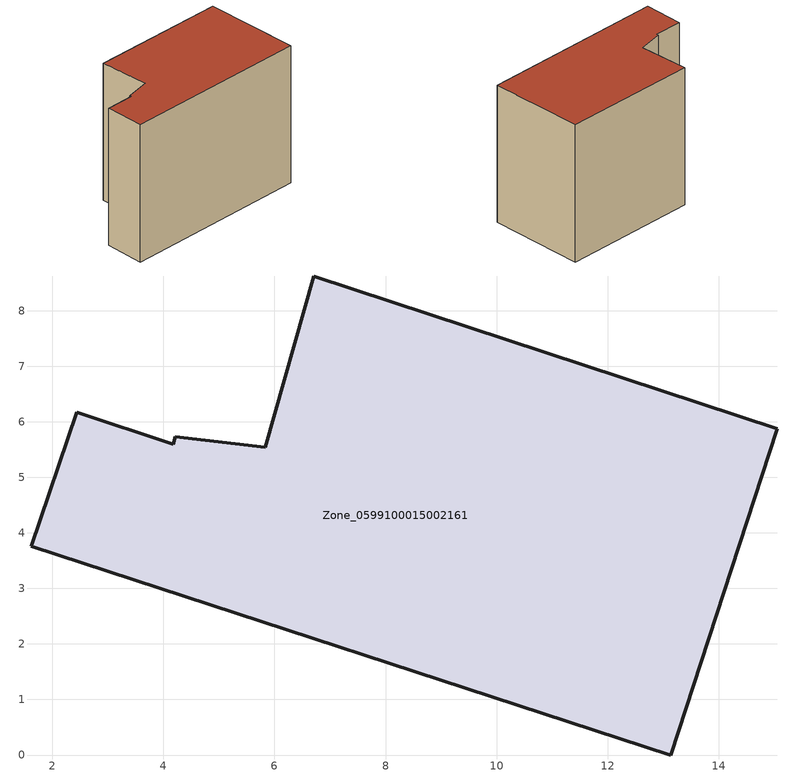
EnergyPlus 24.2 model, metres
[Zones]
Zone_0599100015002161
 floor ground (C_G): 5.83,5.54 6.71,8.62 15.05,5.87 13.13,0 1.62,3.76 2.44,6.17 4.17,5.6 4.21,5.73 z0.83
 wall outside (C_F): 1.62,3.76 13.13,0 15.05,5.87 6.71,8.62 5.83,5.54 4.21,5.73 4.17,5.6 2.44,6.17 1.62,3.76 z0.83:9.9
 roof outside (C_R): 5.83,5.54 4.21,5.73 4.17,5.6 2.44,6.17 1.62,3.76 13.13,0 15.05,5.87 6.71,8.62 z9.9
[BUILDING]
Pand.0599100015002161: North Axis=0; Terrain=City; Loads Convergence Tolerance Value=0.04; Temperature Convergence Tolerance Value=0.4; Solar Distribution=FullExterior; Maximum Number of Warmup Days=25; Minimum Number of Warmup Days=1
[Site:Location]
Rotterdam.The.Hague.AP_ZH_NLD Design_Conditions: Latitude=51.96; Longitude=4.45; Time Zone=1; Elevation=-4.5
[SITE:GROUNDTEMPERATURE:BUILDINGSURFACE]
18, 18, 18, 18, 18, 18, 18, 18, 18, 18, 18, 18
[MATERIAL] Thermal Absorptance=0.9; Solar Absorptance=0.7; Visible Absorptance=0.7
Name | Roughness | Thickness | Conductivity | Density | Specific Heat
G.TI.1965-1974 | MediumSmooth | 0.15 | 0.882353 | 540 | 1210
F.TI.1965-1974 | Rough | 0.3 | 0.697674 | 1920 | 840
R.TI.1965-1974 | MediumRough | 0.2 | 0.232558 | 1500 | 1000
[CONSTRUCTION]
C_G: G.TI.1965-1974
C_F: F.TI.1965-1974
C_R: R.TI.1965-1974
[ZONE]
Zone_0599100015002161: Type=1; Multiplier=1; Ceiling Height=Autocalculate; Volume=Autocalculate; Floor Area=autocalculate; Part of Total Floor Area=Yes
[ZONEINFILTRATION:DESIGNFLOWRATE]
Infil_Zone_0599100015002161: Zone or ZoneList or Space or SpaceList=Zone_0599100015002161; Schedule=AlwaysOn; Design Flow Rate Calculation Method=Flow/Area; Flow Rate per Floor Area=0.003; Constant Term Coefficient=1; Temperature Term Coefficient=0; Velocity Term Coefficient=0; Velocity Squared Term Coefficient=0
[HVACTEMPLATE:ZONE:IDEALLOADSAIRSYSTEM]
Zone_0599100015002161: Maximum Heating Supply Air Temperature=50; Minimum Cooling Supply Air Temperature=13; Maximum Heating Supply Air Humidity Ratio=0.0156; Minimum Cooling Supply Air Humidity Ratio=0.0077; Heating Limit=NoLimit; Cooling Limit=NoLimit; Dehumidification Control Type=ConstantSensibleHeatRatio; Cooling Sensible Heat Ratio=0.7; Dehumidification Setpoint=60; Humidification Control Type=None; Humidification Setpoint=30; Outdoor Air Method=None; Outdoor Air Flow Rate per Person=0.00944; Outdoor Air Flow Rate per Zone Floor Area=0; Outdoor Air Flow Rate per Zone=0; Demand Controlled Ventilation Type=None; Outdoor Air Economizer Type=NoEconomizer; Heat Recovery Type=None; Sensible Heat Recovery Effectiveness=0.7; Latent Heat Recovery Effectiveness=0.65
[ZONECONTROL:THERMOSTAT]
ThermostatControl_Zone_0599100015002161: Zone or ZoneList=Zone_0599100015002161; Control Type Schedule=DualSetpointControlType; Control 1=Thermostat_Zone_0599100015002161; Temperature Difference Between Cutout And Setpoint=0
[THERMOSTATSETPOINT:DUALSETPOINT]
Thermostat_Zone_0599100015002161: Heating Setpoint Temperature Schedule=HeatingSetpoint_Zone_0599100015002161; Cooling Setpoint Temperature Schedule=CoolingSetpoint_Zone_0599100015002161
[SCHEDULE:COMPACT]
HeatingSetpoint_Zone_0599100015002161: Through: 12/31, For: AllDays, Until: 24:00, 21
CoolingSetpoint_Zone_0599100015002161: Through: 12/31, For: AllDays, Until: 24:00, 24
DualSetpointControlType: Through: 12/31, For: AllDays, Until: 24:00, 4
AlwaysOn: Through: 12/31, For: AllDays, Until: 24:00, 1
